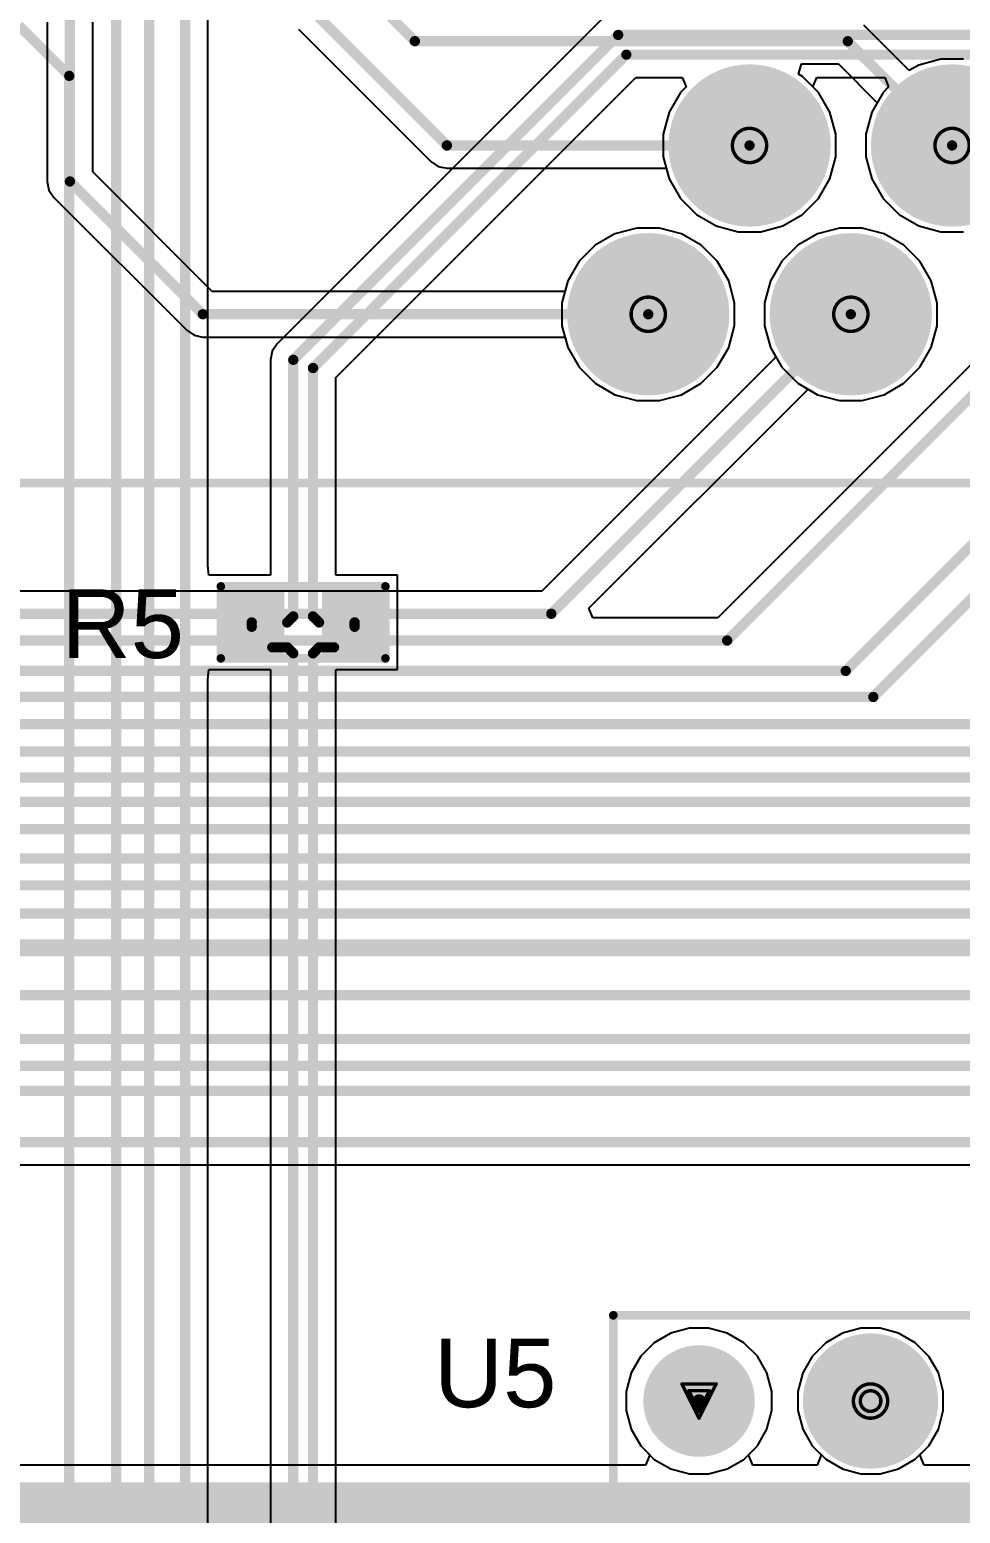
# Model space of a CAD drawing. Header units: inches. Extents: x -31 to 249, y -28 to 261.
# Drawn here: x 38.14 to 51.92, y 52.95 to 74.92 of the extents above; entities that cross this region are included whole.
import ezdxf

# ---------------------------------------------------------------- set-up
doc = ezdxf.new("R2010")
doc.units = ezdxf.units.IN
for name, color, linetype in [('Bottom Layer', 5, 'Continuous'), ('Bottom Solder', 6, 'Continuous'), ('Drill Drawing', 1, 'Continuous'), ('Mechanical 13', 56, 'Continuous'), ('Multi-Layer', 9, 'Continuous'), ('Pad Holes', 156, 'Continuous'), ('Top Layer', 1, 'Continuous'), ('Top Overlay', 2, 'Continuous'), ('Top Paste', 8, 'Continuous'), ('Top Solder', 216, 'Continuous')]:
    doc.layers.add(name, color=color, linetype=linetype)
doc.styles.add('Arial', font='', dxfattribs={"height": 0.2})
doc.styles.get('Arial').set_extended_font_data('Arial')

# ---------------------------------------------------------------- blocks, each defined once
blk = doc.blocks.new('A000005_17')
at = {"layer": 'Bottom Layer'}
h = blk.add_hatch(color=5, dxfattribs=at)
edge = h.paths.add_edge_path()
edge.add_arc((7.62, 17.78), 0.9, 0, 360)
at = {"layer": 'Bottom Solder'}
h = blk.add_hatch(color=6, dxfattribs=at)
edge = h.paths.add_edge_path()
edge.add_arc((7.62, 20.32), 0.102, 0, 360)
h = blk.add_hatch(color=6, dxfattribs=at)
edge = h.paths.add_edge_path()
edge.add_arc((7.62, 17.78), 1.002, 0, 360)
at = {"layer": 'Multi-Layer'}
h = blk.add_hatch(color=9, dxfattribs=at)
edge = h.paths.add_edge_path()
edge.add_arc((7.62, 17.78), 0.9, 0, 360)
at = {"layer": 'Pad Holes'}
h = blk.add_hatch(color=7, dxfattribs=at)
edge = h.paths.add_edge_path()
edge.add_arc((7.62, 20.32), 0.826, 0, 360)
h = blk.add_hatch(color=7, dxfattribs=at)
edge = h.paths.add_edge_path()
edge.add_arc((7.62, 17.78), 0.5, 0, 360)
at = {"layer": 'Top Layer'}
h = blk.add_hatch(color=1, dxfattribs=at)
edge = h.paths.add_edge_path()
edge.add_arc((7.62, 17.78), 0.9, 0, 360)
at = {"layer": 'Top Solder'}
h = blk.add_hatch(color=216, dxfattribs=at)
edge = h.paths.add_edge_path()
edge.add_arc((7.62, 20.32), 0.102, 0, 360)
h = blk.add_hatch(color=216, dxfattribs=at)
edge = h.paths.add_edge_path()
edge.add_arc((7.62, 17.78), 1.002, 0, 360)
at = {"layer": 'Mechanical 13', "const_width": 0.127}
for points in [[(-8.89, 21.59), (8.89, 21.59)], [(8.89, 21.59), (8.89, -21.59)]]:
    blk.add_lwpolyline(points, dxfattribs=at)
at = {"layer": 'Mechanical 13', "const_width": 0.0635}
blk.add_lwpolyline([(8.858, 21.59, 1), (8.922, 21.59, 1)], format="xyb", close=True, dxfattribs=at)
blk.add_lwpolyline([(8.858, 21.59, 1), (8.922, 21.59, 1)], format="xyb", close=True, dxfattribs=at)
at = {"layer": 'Top Overlay', "const_width": 0.127}
for points in [[(-8.89, 21.59), (8.89, 21.59)], [(8.89, 21.59), (8.89, -21.59)]]:
    blk.add_lwpolyline(points, dxfattribs=at)
at = {"layer": 'Top Overlay', "const_width": 0.0635}
blk.add_lwpolyline([(8.858, 21.59, 1), (8.922, 21.59, 1)], format="xyb", close=True, dxfattribs=at)
blk.add_lwpolyline([(8.858, 21.59, 1), (8.922, 21.59, 1)], format="xyb", close=True, dxfattribs=at)
blk = doc.blocks.new('6437288_3_41')
at = {"layer": 'Bottom Layer'}
h = blk.add_hatch(color=5, dxfattribs=at)
edge = h.paths.add_edge_path()
edge.add_arc((-7.25, 7.25), 1.1, 0, 360)
h = blk.add_hatch(color=5, dxfattribs=at)
edge = h.paths.add_edge_path()
edge.add_arc((-4.25, 7.25), 1.1, 0, 360)
h = blk.add_hatch(color=5, dxfattribs=at)
edge = h.paths.add_edge_path()
edge.add_arc((-8.75, 4.75), 1.1, 0, 360)
h = blk.add_hatch(color=5, dxfattribs=at)
edge = h.paths.add_edge_path()
edge.add_arc((-5.75, 4.75), 1.1, 0, 360)
at = {"layer": 'Bottom Solder'}
h = blk.add_hatch(color=6, dxfattribs=at)
edge = h.paths.add_edge_path()
edge.add_arc((-7.25, 7.25), 1.202, 0, 360)
h = blk.add_hatch(color=6, dxfattribs=at)
edge = h.paths.add_edge_path()
edge.add_arc((-4.25, 7.25), 1.202, 0, 360)
h = blk.add_hatch(color=6, dxfattribs=at)
edge = h.paths.add_edge_path()
edge.add_arc((-8.75, 4.75), 1.202, 0, 360)
h = blk.add_hatch(color=6, dxfattribs=at)
edge = h.paths.add_edge_path()
edge.add_arc((-5.75, 4.75), 1.202, 0, 360)
at = {"layer": 'Multi-Layer'}
h = blk.add_hatch(color=9, dxfattribs=at)
edge = h.paths.add_edge_path()
edge.add_arc((-7.25, 7.25), 1.1, 0, 360)
h = blk.add_hatch(color=9, dxfattribs=at)
edge = h.paths.add_edge_path()
edge.add_arc((-4.25, 7.25), 1.1, 0, 360)
h = blk.add_hatch(color=9, dxfattribs=at)
edge = h.paths.add_edge_path()
edge.add_arc((-8.75, 4.75), 1.1, 0, 360)
h = blk.add_hatch(color=9, dxfattribs=at)
edge = h.paths.add_edge_path()
edge.add_arc((-5.75, 4.75), 1.1, 0, 360)
at = {"layer": 'Pad Holes'}
h = blk.add_hatch(color=7, dxfattribs=at)
edge = h.paths.add_edge_path()
edge.add_arc((-7.25, 7.25), 0.65, 0, 360)
h = blk.add_hatch(color=7, dxfattribs=at)
edge = h.paths.add_edge_path()
edge.add_arc((-4.25, 7.25), 0.65, 0, 360)
h = blk.add_hatch(color=7, dxfattribs=at)
edge = h.paths.add_edge_path()
edge.add_arc((-8.75, 4.75), 0.65, 0, 360)
h = blk.add_hatch(color=7, dxfattribs=at)
edge = h.paths.add_edge_path()
edge.add_arc((-5.75, 4.75), 0.65, 0, 360)
at = {"layer": 'Top Layer'}
h = blk.add_hatch(color=1, dxfattribs=at)
edge = h.paths.add_edge_path()
edge.add_arc((-7.25, 7.25), 1.1, 0, 360)
h = blk.add_hatch(color=1, dxfattribs=at)
edge = h.paths.add_edge_path()
edge.add_arc((-4.25, 7.25), 1.1, 0, 360)
h = blk.add_hatch(color=1, dxfattribs=at)
edge = h.paths.add_edge_path()
edge.add_arc((-8.75, 4.75), 1.1, 0, 360)
h = blk.add_hatch(color=1, dxfattribs=at)
edge = h.paths.add_edge_path()
edge.add_arc((-5.75, 4.75), 1.1, 0, 360)
at = {"layer": 'Top Solder'}
h = blk.add_hatch(color=216, dxfattribs=at)
edge = h.paths.add_edge_path()
edge.add_arc((-7.25, 7.25), 1.202, 0, 360)
h = blk.add_hatch(color=216, dxfattribs=at)
edge = h.paths.add_edge_path()
edge.add_arc((-4.25, 7.25), 1.202, 0, 360)
h = blk.add_hatch(color=216, dxfattribs=at)
edge = h.paths.add_edge_path()
edge.add_arc((-8.75, 4.75), 1.202, 0, 360)
h = blk.add_hatch(color=216, dxfattribs=at)
edge = h.paths.add_edge_path()
edge.add_arc((-5.75, 4.75), 1.202, 0, 360)
at = {"layer": 'Top Overlay', "const_width": 0.127}
blk.add_lwpolyline([(32.5, 9.75), (-32.5, 9.75)], dxfattribs=at)
blk = doc.blocks.new('R___0603_43')
at = {"layer": 'Top Layer'}
for points in [[(-0.381, 0.4445), (-0.381, -0.4445), (-1.143, -0.4445), (-1.143, 0.4445)], [(1.143, 0.4445), (1.143, -0.4445), (0.381, -0.4445), (0.381, 0.4445)]]:
    blk.add_hatch(color=1, dxfattribs=at).paths.add_polyline_path(points)
at = {"layer": 'Top Paste'}
for points in [[(-0.381, 0.4445), (-0.381, -0.4445), (-1.143, -0.4445), (-1.143, 0.4445)], [(1.143, 0.4445), (1.143, -0.4445), (0.381, -0.4445), (0.381, 0.4445)]]:
    blk.add_hatch(color=8, dxfattribs=at).paths.add_polyline_path(points)
at = {"layer": 'Top Solder'}
for points in [[(-0.2794, 0.5461), (-0.2794, -0.5461), (-1.2446, -0.5461), (-1.2446, 0.5461)], [(1.2446, 0.5461), (1.2446, -0.5461), (0.2794, -0.5461), (0.2794, 0.5461)]]:
    blk.add_hatch(color=216, dxfattribs=at).paths.add_polyline_path(points)
at = {"layer": 'Top Overlay', "const_width": 0.127}
for points in [[(1.2192, 0.5334), (-1.2192, 0.5334)], [(-1.2192, 0.5334), (-1.2192, -0.5334)], [(1.2192, 0.5334), (1.2192, -0.5334)], [(1.2192, -0.5334), (-1.2192, -0.5334)]]:
    blk.add_lwpolyline(points, dxfattribs=at)
at = {"layer": 'Top Overlay', "const_width": 0.0635}
for points in [[(-1.25095, 0.5334, 1), (-1.18745, 0.5334, 1)], [(-1.25095, 0.5334, 1), (-1.18745, 0.5334, 1)], [(1.18745, 0.5334, 1), (1.25095, 0.5334, 1)], [(1.18745, 0.5334, 1), (1.25095, 0.5334, 1)], [(-1.25095, -0.5334, 1), (-1.18745, -0.5334, 1)], [(-1.25095, -0.5334, 1), (-1.18745, -0.5334, 1)], [(1.18745, -0.5334, 1), (1.25095, -0.5334, 1)], [(1.18745, -0.5334, 1), (1.25095, -0.5334, 1)]]:
    blk.add_lwpolyline(points, format="xyb", close=True, dxfattribs=at)

msp = doc.modelspace()

# ---------------------------------------------------------------- hatches: boundary and pattern name
at = {"layer": 'Bottom Layer'}
msp.add_hatch(color=5, dxfattribs=at).paths.add_polyline_path([(24.74, 51.898), (59.22, 51.898), (59.22, 53.404), (24.74, 53.404)])

# ---------------------------------------------------------------- linework, layer by layer
for p, q in [((38.398, 75.034), (38.398, 72.673)), ((39.072, 72.813), (39.072, 75.034)), ((51.167, 74.315), (50.494, 74.988)), ((42.121, 74.927), (44.081, 72.968)), ((49.528, 74.261), (49.569, 74.414)), ((49.569, 74.414), (50.117, 74.414)), ((50.117, 74.414), (50.691, 73.839)), ((51.308, 74.396), (51.167, 74.315)), ((51.633, 74.483), (51.308, 74.396)), ((51.969, 74.483), (51.633, 74.483)), ((49.585, 74.228), (49.528, 74.261)), ((49.823, 73.99), (49.585, 74.228)), ((49.992, 73.699), (49.823, 73.99)), ((50.691, 73.839), (50.61, 73.699)), ((50.079, 73.374), (49.992, 73.699)), ((50.61, 73.699), (50.523, 73.374)), ((50.079, 73.037), (50.079, 73.374)), ((50.523, 73.374), (50.523, 73.037)), ((44.081, 72.968), (44.19, 72.895)), ((49.992, 72.712), (50.079, 73.037)), ((50.523, 73.037), (50.61, 72.712)), ((40.842, 71.042), (39.072, 72.813)), ((44.19, 72.895), (44.319, 72.869)), ((44.319, 72.869), (47.568, 72.869)), ((47.568, 72.869), (47.61, 72.712)), ((38.398, 72.673), (38.424, 72.544)), ((38.424, 72.544), (38.497, 72.435)), ((47.61, 72.712), (47.778, 72.421)), ((49.823, 72.421), (49.992, 72.712)), ((50.61, 72.712), (50.778, 72.421)), ((38.497, 72.435), (40.465, 70.468)), ((47.778, 72.421), (48.016, 72.183)), ((49.585, 72.183), (49.823, 72.421)), ((50.778, 72.421), (51.016, 72.183)), ((48.016, 72.183), (48.308, 72.015)), ((49.294, 72.015), (49.585, 72.183)), ((51.016, 72.183), (51.308, 72.015)), ((46.808, 71.896), (46.516, 71.728)), ((47.133, 71.983), (46.808, 71.896)), ((47.469, 71.983), (47.133, 71.983)), ((47.794, 71.896), (47.469, 71.983)), ((48.085, 71.728), (47.794, 71.896)), ((48.308, 72.015), (48.633, 71.928)), ((48.633, 71.928), (48.969, 71.928)), ((48.969, 71.928), (49.294, 72.015)), ((49.808, 71.896), (49.516, 71.728)), ((50.133, 71.983), (49.808, 71.896)), ((50.469, 71.983), (50.133, 71.983)), ((50.794, 71.896), (50.469, 71.983)), ((51.085, 71.728), (50.794, 71.896)), ((51.308, 72.015), (51.633, 71.928)), ((51.633, 71.928), (51.969, 71.928)), ((46.516, 71.728), (46.278, 71.49)), ((48.323, 71.49), (48.085, 71.728)), ((49.516, 71.728), (49.278, 71.49)), ((51.323, 71.49), (51.085, 71.728)), ((46.278, 71.49), (46.11, 71.199)), ((48.492, 71.199), (48.323, 71.49)), ((49.278, 71.49), (49.11, 71.199)), ((51.492, 71.199), (51.323, 71.49)), ((46.11, 71.199), (46.068, 71.042)), ((48.579, 70.874), (48.492, 71.199)), ((49.11, 71.199), (49.023, 70.874)), ((51.579, 70.874), (51.492, 71.199)), ((46.068, 71.042), (40.842, 71.042)), ((48.579, 70.537), (48.579, 70.874)), ((49.023, 70.874), (49.023, 70.537)), ((51.579, 70.537), (51.579, 70.874)), ((48.492, 70.212), (48.579, 70.537)), ((49.023, 70.537), (49.11, 70.212)), ((51.492, 70.212), (51.579, 70.537)), ((40.465, 70.468), (40.574, 70.395)), ((40.574, 70.395), (40.703, 70.369)), ((40.703, 70.369), (46.068, 70.369)), ((46.068, 70.369), (46.11, 70.212)), ((46.11, 70.212), (46.278, 69.921)), ((48.323, 69.921), (48.492, 70.212)), ((49.11, 70.212), (49.191, 70.072)), ((51.323, 69.921), (51.492, 70.212)), ((49.191, 70.072), (45.726, 66.606)), ((46.278, 69.921), (46.516, 69.683)), ((48.085, 69.683), (48.323, 69.921)), ((52.191, 70.072), (48.33, 66.211)), ((51.085, 69.683), (51.323, 69.921)), ((46.516, 69.683), (46.808, 69.515)), ((47.794, 69.515), (48.085, 69.683)), ((50.794, 69.515), (51.085, 69.683)), ((46.423, 66.352), (49.667, 69.596)), ((46.808, 69.515), (47.133, 69.428)), ((47.469, 69.428), (47.794, 69.515)), ((49.667, 69.596), (49.808, 69.515)), ((49.808, 69.515), (50.133, 69.428)), ((50.469, 69.428), (50.794, 69.515)), ((47.133, 69.428), (47.469, 69.428)), ((50.133, 69.428), (50.469, 69.428)), ((45.726, 66.606), (35.075, 66.606)), ((46.481, 66.211), (46.423, 66.352)), ((48.33, 66.211), (46.481, 66.211)), ((37.719, 58.109), (56.804, 58.109)), ((47.637, 55.616), (47.39, 55.474)), ((47.911, 55.69), (47.637, 55.616)), ((48.195, 55.69), (47.911, 55.69)), ((48.47, 55.616), (48.195, 55.69)), ((48.716, 55.474), (48.47, 55.616)), ((50.177, 55.614), (49.931, 55.472)), ((50.451, 55.688), (50.177, 55.614)), ((50.735, 55.688), (50.451, 55.688)), ((51.009, 55.614), (50.735, 55.688)), ((51.255, 55.472), (51.009, 55.614)), ((47.39, 55.474), (47.189, 55.273)), ((48.917, 55.273), (48.716, 55.474)), ((49.931, 55.472), (49.731, 55.272)), ((51.456, 55.272), (51.255, 55.472)), ((47.189, 55.273), (47.047, 55.027)), ((49.059, 55.027), (48.917, 55.273)), ((49.731, 55.272), (49.589, 55.026)), ((51.598, 55.026), (51.456, 55.272)), ((47.047, 55.027), (46.974, 54.752)), ((49.133, 54.752), (49.059, 55.027)), ((49.589, 55.026), (49.515, 54.752)), ((51.671, 54.752), (51.598, 55.026)), ((46.974, 54.752), (46.974, 54.468)), ((49.133, 54.468), (49.133, 54.752)), ((49.515, 54.752), (49.515, 54.468)), ((51.671, 54.468), (51.671, 54.752)), ((46.974, 54.468), (47.047, 54.193)), ((49.059, 54.193), (49.133, 54.468)), ((49.515, 54.468), (49.589, 54.194)), ((51.598, 54.194), (51.671, 54.468)), ((47.047, 54.193), (47.189, 53.947)), ((48.917, 53.947), (49.059, 54.193)), ((49.589, 54.194), (49.731, 53.948)), ((51.456, 53.948), (51.598, 54.194)), ((47.189, 53.947), (47.322, 53.815)), ((48.785, 53.815), (48.917, 53.947)), ((49.731, 53.948), (49.864, 53.815)), ((51.322, 53.815), (51.456, 53.948)), ((47.259, 53.662), (28.605, 53.662)), ((47.322, 53.815), (47.259, 53.662)), ((48.848, 53.662), (48.785, 53.815)), ((49.801, 53.662), (48.848, 53.662)), ((49.864, 53.815), (49.801, 53.662)), ((51.386, 53.662), (51.322, 53.815)), ((54.881, 53.662), (51.386, 53.662))]:
    msp.add_line(p, q, dxfattribs=at)
for points, const_width in [([(38.735, 72.673), (38.735, 75.481)], 0.152), ([(42.043, 75.481), (44.319, 73.206)], 0.152), ([(43.113, 75.481), (43.844, 74.75)], 0.152), ([(43.844, 74.75), (50.256, 74.75)], 0.152), ([(50.256, 74.75), (51.801, 73.206)], 0.152), ([(44.319, 73.206), (48.801, 73.206)], 0.152), ([(38.735, 72.673), (40.703, 70.706)], 0.152), ([(40.703, 70.706), (47.301, 70.706)], 0.152), ([(45.865, 66.27), (50.301, 70.706)], 0.152), ([(48.47, 65.874), (53.301, 70.706)], 0.152), ([(50.634, 65.038), (56.301, 70.706)], 0.152), ([(50.226, 65.423), (54.801, 69.998)], 0.152), ([(14.985, 66.27), (45.865, 66.27)], 0.152), ([(15.212, 65.874), (48.47, 65.874)], 0.152), ([(15.371, 65.423), (50.226, 65.423)], 0.152), ([(15.64, 65.038), (50.634, 65.038)], 0.152), ([(15.891, 64.636), (52.433, 64.636)], 0.152), ([(16.153, 64.229), (52.824, 64.229)], 0.152), ([(16.417, 63.846), (55.441, 63.846)], 0.152), ([(16.749, 63.484), (58.079, 63.484)], 0.152), ([(16.886, 63.078), (60.673, 63.078)], 0.152), ([(17.274, 62.647), (63.242, 62.647)], 0.152), ([(17.533, 62.248), (65.955, 62.248)], 0.152), ([(17.668, 61.832), (66.09, 61.832)], 0.152), ([(17.896, 61.322), (63.993, 61.322)], 0.254), ([(34.501, 60.621), (60.801, 60.621)], 0.152), ([(34.923, 59.972), (65.093, 59.972)], 0.152), ([(35.828, 59.573), (65.564, 59.573)], 0.152), ([(36.942, 59.206), (65.904, 59.206)], 0.152), ([(37.58, 58.445), (60.801, 58.445)], 0.152)]:
    msp.add_lwpolyline(points, dxfattribs=dict(at, const_width=const_width))
at = {"layer": 'Bottom Layer', "const_width": 0.0762}
for points in [[(43.805, 74.75, 1), (43.882, 74.75, 1)], [(43.805, 74.75, 1), (43.882, 74.75, 1)], [(50.218, 74.75, 1), (50.294, 74.75, 1)], [(50.218, 74.75, 1), (50.294, 74.75, 1)], [(44.28, 73.206, 1), (44.357, 73.206, 1)], [(44.28, 73.206, 1), (44.357, 73.206, 1)], [(48.763, 73.206, 1), (48.839, 73.206, 1)], [(51.763, 73.206, 1), (51.839, 73.206, 1)], [(38.697, 72.673, 1), (38.773, 72.673, 1)], [(38.697, 72.673, 1), (38.773, 72.673, 1)], [(40.665, 70.706, 1), (40.741, 70.706, 1)], [(40.665, 70.706, 1), (40.741, 70.706, 1)], [(47.263, 70.706, 1), (47.339, 70.706, 1)], [(50.263, 70.706, 1), (50.339, 70.706, 1)], [(45.827, 66.27, 1), (45.903, 66.27, 1)], [(45.827, 66.27, 1), (45.903, 66.27, 1)], [(48.431, 65.874, 1), (48.508, 65.874, 1)], [(48.431, 65.874, 1), (48.508, 65.874, 1)], [(50.188, 65.423, 1), (50.264, 65.423, 1)], [(50.188, 65.423, 1), (50.264, 65.423, 1)], [(50.596, 65.038, 1), (50.672, 65.038, 1)], [(50.596, 65.038, 1), (50.672, 65.038, 1)]]:
    msp.add_lwpolyline(points, format="xyb", close=True, dxfattribs=at)
at = {"layer": 'Drill Drawing'}
for points, const_width in [([(49.055, 73.206, 1), (48.547, 73.206, 1)], 0.0508), ([(52.055, 73.206, 1), (51.547, 73.206, 1)], 0.0508), ([(48.534, 73.206, 1), (48.56, 73.206, 1)], 0.0254), ([(49.042, 73.206, 1), (49.068, 73.206, 1)], 0.0254), ([(51.534, 73.206, 1), (51.56, 73.206, 1)], 0.0254), ([(47.555, 70.706, 1), (47.047, 70.706, 1)], 0.0508), ([(50.555, 70.706, 1), (50.047, 70.706, 1)], 0.0508), ([(47.034, 70.706, 1), (47.06, 70.706, 1)], 0.0254), ([(47.542, 70.706, 1), (47.568, 70.706, 1)], 0.0254), ([(50.034, 70.706, 1), (50.06, 70.706, 1)], 0.0254), ([(50.542, 70.706, 1), (50.568, 70.706, 1)], 0.0254), ([(47.787, 54.864, 1), (47.812, 54.864, 1)], 0.0254), ([(47.787, 54.864, 1), (47.812, 54.864, 1)], 0.0254), ([(47.888, 54.762, 1), (47.914, 54.762, 1)], 0.0254), ([(47.888, 54.762, 1), (47.914, 54.762, 1)], 0.0254), ([(48.193, 54.762, 1), (48.218, 54.762, 1)], 0.0254), ([(48.193, 54.762, 1), (48.218, 54.762, 1)], 0.0254), ([(48.295, 54.864, 1), (48.32, 54.864, 1)], 0.0254), ([(48.295, 54.864, 1), (48.32, 54.864, 1)], 0.0254), ([(50.847, 54.61, 1), (50.339, 54.61, 1)], 0.0508), ([(50.746, 54.61, 1), (50.441, 54.61, 1)], 0.0508), ([(50.327, 54.61, 1), (50.352, 54.61, 1)], 0.0254), ([(50.428, 54.61, 1), (50.454, 54.61, 1)], 0.0254), ([(50.733, 54.61, 1), (50.758, 54.61, 1)], 0.0254), ([(50.835, 54.61, 1), (50.86, 54.61, 1)], 0.0254), ([(48.041, 54.458, 1), (48.066, 54.458, 1)], 0.0254), ([(48.041, 54.458, 1), (48.066, 54.458, 1)], 0.0254), ([(48.041, 54.356, 1), (48.066, 54.356, 1)], 0.0254), ([(48.041, 54.356, 1), (48.066, 54.356, 1)], 0.0254)]:
    msp.add_lwpolyline(points, format="xyb", close=True, dxfattribs=dict(at, const_width=const_width))
at = {"layer": 'Drill Drawing', "const_width": 0.0508}
for points in [[(47.799, 54.864), (48.307, 54.864)], [(47.799, 54.864), (48.053, 54.356)], [(47.901, 54.762), (48.206, 54.762)], [(47.901, 54.762), (48.053, 54.458)], [(48.053, 54.356), (48.307, 54.864)], [(48.053, 54.458), (48.206, 54.762)]]:
    msp.add_lwpolyline(points, dxfattribs=at)
at = {"layer": 'Top Layer'}
for p, q in [((40.778, 66.986), (40.778, 77.966)), ((46.617, 75.081), (41.805, 70.269)), ((42.672, 69.771), (47.115, 74.214)), ((47.115, 74.214), (47.803, 74.214)), ((47.861, 74.073), (47.778, 73.99)), ((47.803, 74.214), (47.861, 74.073)), ((49.74, 74.073), (49.799, 74.214)), ((49.823, 73.99), (49.74, 74.073)), ((49.799, 74.214), (50.803, 74.214)), ((50.861, 74.073), (50.778, 73.99)), ((50.803, 74.214), (50.861, 74.073)), ((47.778, 73.99), (47.61, 73.699)), ((49.992, 73.699), (49.823, 73.99)), ((50.778, 73.99), (50.61, 73.699)), ((47.61, 73.699), (47.523, 73.374)), ((50.079, 73.374), (49.992, 73.699)), ((50.61, 73.699), (50.523, 73.374)), ((47.523, 73.374), (47.523, 73.037)), ((50.079, 73.037), (50.079, 73.374)), ((50.523, 73.374), (50.523, 73.037)), ((47.523, 73.037), (47.61, 72.712)), ((49.992, 72.712), (50.079, 73.037)), ((50.523, 73.037), (50.61, 72.712)), ((47.61, 72.712), (47.778, 72.421)), ((49.823, 72.421), (49.992, 72.712)), ((50.61, 72.712), (50.778, 72.421)), ((47.778, 72.421), (48.016, 72.183)), ((49.585, 72.183), (49.823, 72.421)), ((50.778, 72.421), (51.016, 72.183)), ((48.016, 72.183), (48.308, 72.015)), ((49.294, 72.015), (49.585, 72.183)), ((51.016, 72.183), (51.308, 72.015)), ((46.808, 71.896), (46.516, 71.728)), ((47.133, 71.983), (46.808, 71.896)), ((47.469, 71.983), (47.133, 71.983)), ((47.794, 71.896), (47.469, 71.983)), ((48.085, 71.728), (47.794, 71.896)), ((48.308, 72.015), (48.633, 71.928)), ((48.633, 71.928), (48.969, 71.928)), ((48.969, 71.928), (49.294, 72.015)), ((49.808, 71.896), (49.516, 71.728)), ((50.133, 71.983), (49.808, 71.896)), ((50.469, 71.983), (50.133, 71.983)), ((50.794, 71.896), (50.469, 71.983)), ((51.085, 71.728), (50.794, 71.896)), ((51.308, 72.015), (51.633, 71.928)), ((51.633, 71.928), (51.969, 71.928)), ((46.516, 71.728), (46.278, 71.49)), ((48.323, 71.49), (48.085, 71.728)), ((49.516, 71.728), (49.278, 71.49)), ((51.323, 71.49), (51.085, 71.728)), ((46.278, 71.49), (46.11, 71.199)), ((48.492, 71.199), (48.323, 71.49)), ((49.278, 71.49), (49.11, 71.199)), ((51.492, 71.199), (51.323, 71.49)), ((46.11, 71.199), (46.023, 70.874)), ((48.579, 70.874), (48.492, 71.199)), ((49.11, 71.199), (49.023, 70.874)), ((51.579, 70.874), (51.492, 71.199)), ((46.023, 70.874), (46.023, 70.537)), ((48.579, 70.537), (48.579, 70.874)), ((49.023, 70.874), (49.023, 70.537)), ((51.579, 70.537), (51.579, 70.874)), ((46.023, 70.537), (46.11, 70.212)), ((48.492, 70.212), (48.579, 70.537)), ((49.023, 70.537), (49.11, 70.212)), ((51.492, 70.212), (51.579, 70.537)), ((41.732, 70.16), (41.707, 70.031)), ((41.805, 70.269), (41.732, 70.16)), ((46.11, 70.212), (46.278, 69.921)), ((48.323, 69.921), (48.492, 70.212)), ((49.11, 70.212), (49.278, 69.921)), ((51.323, 69.921), (51.492, 70.212)), ((41.707, 70.031), (41.707, 66.84)), ((46.278, 69.921), (46.516, 69.683)), ((48.085, 69.683), (48.323, 69.921)), ((49.278, 69.921), (49.516, 69.683)), ((51.085, 69.683), (51.323, 69.921)), ((42.672, 66.84), (42.672, 69.771)), ((46.516, 69.683), (46.808, 69.515)), ((47.794, 69.515), (48.085, 69.683)), ((49.516, 69.683), (49.808, 69.515)), ((50.794, 69.515), (51.085, 69.683)), ((46.808, 69.515), (47.133, 69.428)), ((47.469, 69.428), (47.794, 69.515)), ((49.808, 69.515), (50.133, 69.428)), ((50.469, 69.428), (50.794, 69.515)), ((47.133, 69.428), (47.469, 69.428)), ((50.133, 69.428), (50.469, 69.428)), ((40.792, 66.84), (40.778, 66.986)), ((41.707, 66.84), (40.792, 66.84)), ((43.586, 66.84), (42.672, 66.84)), ((43.586, 65.443), (43.586, 66.84)), ((40.778, 65.297), (40.792, 65.443)), ((40.778, 25.962), (40.778, 65.297)), ((40.792, 65.443), (40.93, 65.443)), ((40.93, 65.443), (41.7, 65.443)), ((41.7, 65.443), (41.707, 65.442)), ((41.707, 65.442), (41.707, 43.89)), ((42.672, 65.442), (42.679, 65.443)), ((42.672, 44.15), (42.672, 65.442)), ((42.679, 65.443), (43.586, 65.443)), ((47.637, 55.616), (47.39, 55.474)), ((47.911, 55.69), (47.637, 55.616)), ((48.195, 55.69), (47.911, 55.69)), ((48.47, 55.616), (48.195, 55.69)), ((48.716, 55.474), (48.47, 55.616)), ((50.177, 55.614), (49.931, 55.472)), ((50.451, 55.688), (50.177, 55.614)), ((50.735, 55.688), (50.451, 55.688)), ((51.009, 55.614), (50.735, 55.688)), ((51.255, 55.472), (51.009, 55.614)), ((47.39, 55.474), (47.189, 55.273)), ((48.917, 55.273), (48.716, 55.474)), ((49.931, 55.472), (49.731, 55.272)), ((51.456, 55.272), (51.255, 55.472)), ((47.189, 55.273), (47.047, 55.027)), ((49.059, 55.027), (48.917, 55.273)), ((49.731, 55.272), (49.589, 55.026)), ((51.598, 55.026), (51.456, 55.272)), ((47.047, 55.027), (46.974, 54.752)), ((49.133, 54.752), (49.059, 55.027)), ((49.589, 55.026), (49.515, 54.752)), ((51.671, 54.752), (51.598, 55.026)), ((46.974, 54.752), (46.974, 54.468)), ((49.133, 54.468), (49.133, 54.752)), ((49.515, 54.752), (49.515, 54.468)), ((51.671, 54.468), (51.671, 54.752)), ((46.974, 54.468), (47.047, 54.193)), ((49.059, 54.193), (49.133, 54.468)), ((49.515, 54.468), (49.589, 54.194)), ((51.598, 54.194), (51.671, 54.468)), ((47.047, 54.193), (47.189, 53.947)), ((48.917, 53.947), (49.059, 54.193)), ((49.589, 54.194), (49.731, 53.948)), ((51.456, 53.948), (51.598, 54.194)), ((47.189, 53.947), (47.39, 53.746)), ((48.716, 53.746), (48.917, 53.947)), ((49.731, 53.948), (49.931, 53.748)), ((51.255, 53.748), (51.456, 53.948)), ((47.39, 53.746), (47.637, 53.604)), ((48.47, 53.604), (48.716, 53.746)), ((49.931, 53.748), (50.177, 53.606)), ((51.009, 53.606), (51.255, 53.748)), ((47.637, 53.604), (47.911, 53.531)), ((47.911, 53.531), (48.195, 53.531)), ((48.195, 53.531), (48.47, 53.604)), ((50.177, 53.606), (50.451, 53.532)), ((50.451, 53.532), (50.735, 53.532)), ((50.735, 53.532), (51.009, 53.606))]:
    msp.add_line(p, q, dxfattribs=at)
at = {"layer": 'Top Layer', "const_width": 0.152}
for points in [[(40.441, 25.823), (40.441, 78.105)], [(39.907, 15.533), (39.907, 77.132)], [(39.418, 15.27), (39.418, 76.975)], [(37.977, 74.985), (38.725, 74.237)], [(42.043, 70.031), (46.855, 74.843)], [(46.855, 74.843), (52.716, 74.843)], [(42.335, 69.91), (46.976, 74.551)], [(46.976, 74.551), (52.837, 74.551)], [(38.725, 25.94), (38.725, 74.237)], [(42.043, 66.231), (42.043, 70.031)], [(42.335, 66.231), (42.335, 69.91)], [(41.427, 66.078), (41.427, 66.142)], [(41.427, 66.142), (41.954, 66.142)], [(41.427, 66.078), (41.732, 65.773)], [(41.954, 66.142), (42.043, 66.231)], [(42.335, 66.231), (42.425, 66.142)], [(42.425, 66.142), (42.951, 66.142)], [(42.647, 65.773), (42.951, 66.078)], [(42.951, 66.078), (42.951, 66.142)], [(41.732, 65.773), (41.954, 65.773)], [(41.954, 65.773), (42.043, 65.684)], [(42.043, 43.89), (42.043, 65.684)], [(42.335, 65.684), (42.425, 65.773)], [(42.335, 44.011), (42.335, 65.684)], [(42.425, 65.773), (42.647, 65.773)]]:
    msp.add_lwpolyline(points, dxfattribs=at)
at = {"layer": 'Top Layer', "const_width": 0.0762}
for points in [[(46.817, 74.843, 1), (46.893, 74.843, 1)], [(46.817, 74.843, 1), (46.893, 74.843, 1)], [(46.938, 74.551, 1), (47.014, 74.551, 1)], [(46.938, 74.551, 1), (47.014, 74.551, 1)], [(38.687, 74.237, 1), (38.763, 74.237, 1)], [(38.687, 74.237, 1), (38.763, 74.237, 1)], [(42.005, 70.031, 1), (42.081, 70.031, 1)], [(42.005, 70.031, 1), (42.081, 70.031, 1)], [(42.297, 69.91, 1), (42.374, 69.91, 1)], [(42.297, 69.91, 1), (42.374, 69.91, 1)], [(41.389, 66.142, 1), (41.466, 66.142, 1)], [(41.389, 66.142, 1), (41.466, 66.142, 1)], [(41.389, 66.078, 1), (41.466, 66.078, 1)], [(41.389, 66.078, 1), (41.466, 66.078, 1)], [(41.916, 66.142, 1), (41.992, 66.142, 1)], [(41.916, 66.142, 1), (41.992, 66.142, 1)], [(42.005, 66.231, 1), (42.081, 66.231, 1)], [(42.005, 66.231, 1), (42.081, 66.231, 1)], [(42.297, 66.231, 1), (42.374, 66.231, 1)], [(42.297, 66.231, 1), (42.374, 66.231, 1)], [(42.387, 66.142, 1), (42.463, 66.142, 1)], [(42.387, 66.142, 1), (42.463, 66.142, 1)], [(42.913, 66.142, 1), (42.99, 66.142, 1)], [(42.913, 66.142, 1), (42.99, 66.142, 1)], [(42.913, 66.078, 1), (42.99, 66.078, 1)], [(42.913, 66.078, 1), (42.99, 66.078, 1)], [(41.694, 65.773, 1), (41.77, 65.773, 1)], [(41.694, 65.773, 1), (41.77, 65.773, 1)], [(41.916, 65.773, 1), (41.992, 65.773, 1)], [(41.916, 65.773, 1), (41.992, 65.773, 1)], [(42.005, 65.684, 1), (42.081, 65.684, 1)], [(42.005, 65.684, 1), (42.081, 65.684, 1)], [(42.297, 65.684, 1), (42.374, 65.684, 1)], [(42.297, 65.684, 1), (42.374, 65.684, 1)], [(42.387, 65.773, 1), (42.463, 65.773, 1)], [(42.387, 65.773, 1), (42.463, 65.773, 1)], [(42.609, 65.773, 1), (42.685, 65.773, 1)], [(42.609, 65.773, 1), (42.685, 65.773, 1)]]:
    msp.add_lwpolyline(points, format="xyb", close=True, dxfattribs=at)

# ---------------------------------------------------------------- block references
for name, p, rotation in [('6437288_3_41', (43.051, 77.956), 180), ('R___0603_43', (42.189, 66.142), 180), ('A000005_17', (68.373, 46.99), 90)]:
    msp.add_blockref(name, p, dxfattribs=dict(rotation=rotation))

# ---------------------------------------------------------------- texts
at = {"layer": 'Top Overlay', "style": 'Arial'}
for s, p in [('R5', (38.61, 65.615)), ('U5', (44.127, 54.518))]:
    msp.add_text(s, height=1.016, dxfattribs=at).set_placement(p)

doc.saveas('drawing.dxf')
